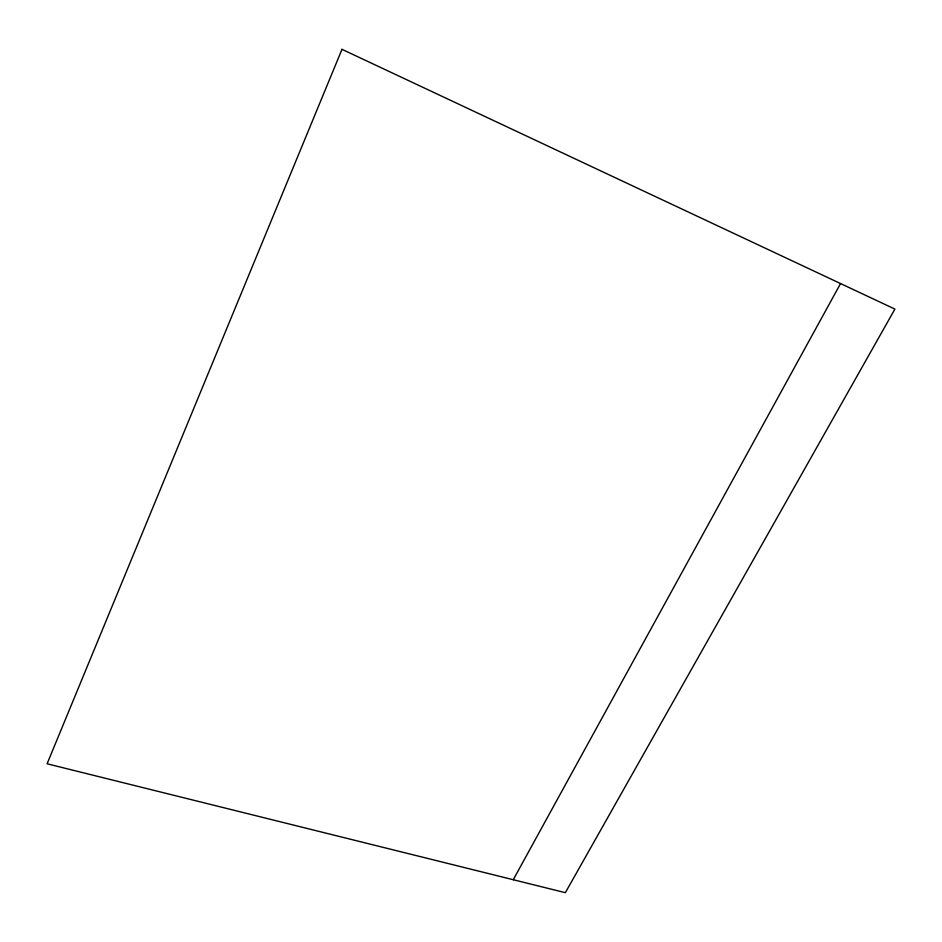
<?xml version="1.0" encoding="UTF-8"?>
<svg xmlns="http://www.w3.org/2000/svg" width="942" height="942" viewBox="0 0 942 942"><rect width="100%" height="100%" fill="white"/><g stroke="black" fill="none" stroke-linecap="round" stroke-linejoin="round"><path stroke-width="1.41" d="M513.26 879.722L840.547 283.554M341.993 49.325L47.1 763.785L565.341 892.675L894.9 309.094L341.993 49.325"/></g></svg>
